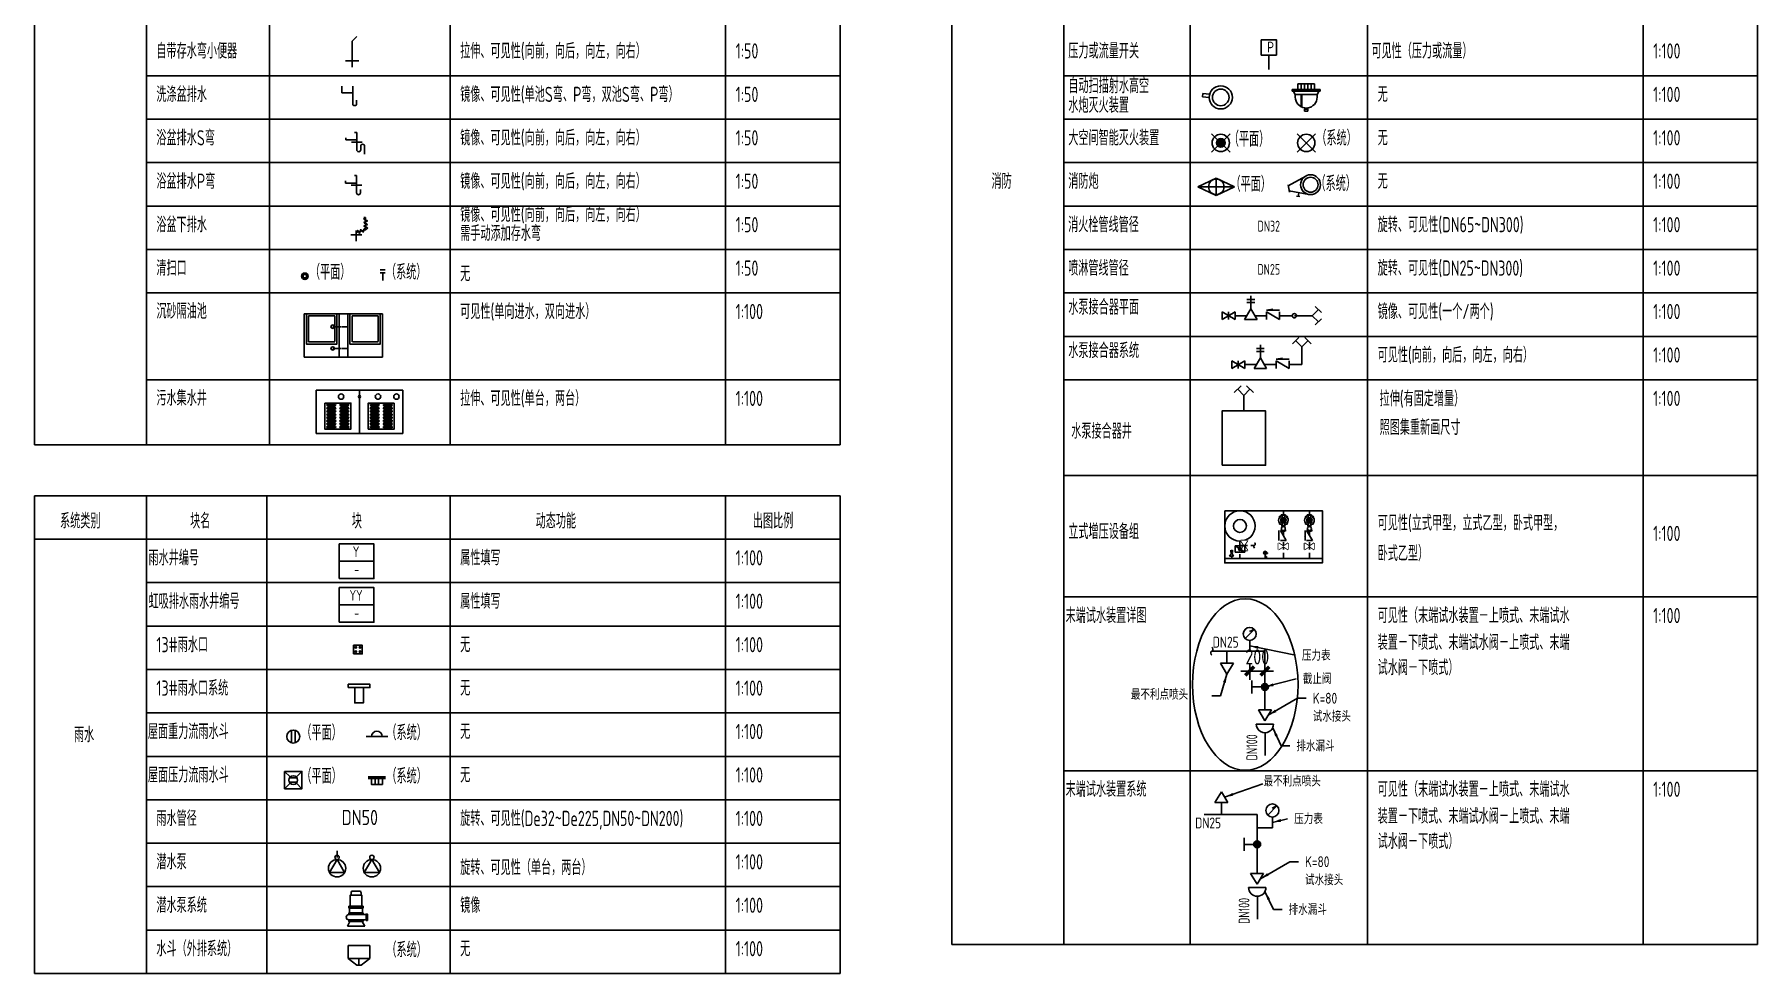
# Model space of a CAD drawing. Extents: x -973766 to 490869, y -74466 to 47007.
# Drawn here: x -473104 to -433414, y -41339 to -19717 of the extents above; entities that cross this region are included whole.
import ezdxf
from ezdxf.enums import TextEntityAlignment as Align

# ---------------------------------------------------------------- set-up
doc = ezdxf.new("R2010")
doc.units = 0
doc.header["$LTSCALE"] = 100
doc.header["$MEASUREMENT"] = 0
doc.linetypes.add('DASH', pattern=[0.35, 0.25, -0.1])
doc.linetypes.add('DASHED', pattern=[19.05, 12.7, -6.35])
doc.layers.get('Defpoints').update_dxf_attribs({"color": 2})
for name, color, linetype in [('W-DRAI-DIMS', 51, 'Continuous'), ('W-DRAI-EQPM', 2, 'Continuous'), ('W-EQPM', 8, 'Continuous'), ('W-FRPT-DRAI-PIPE', 4, 'DASHED'), ('W-FRPT-HYDT-DIMS', 61, 'Continuous'), ('W-FRPT-HYDT-EQPM', 60, 'Continuous'), ('W-FRPT-NOTE', 60, 'Continuous'), ('W-FRPT-SPRL-DIMS', 61, 'Continuous'), ('W-FRPT-SPRL-EQPM', 60, 'Continuous'), ('W-NOTE', 40, 'Continuous'), ('W-RAIN-DIMS', 61, 'Continuous'), ('W-RAIN-EQPM', 60, 'Continuous'), ('W-RAIN-NOTE', 60, 'Continuous')]:
    doc.layers.add(name, color=color, linetype=linetype)
for name, color, linetype, lineweight in [('W-DRAI-DOME-PIPE', 2, 'TH_PL13-100_F', 30), ('W-FRPT-HYDT-PIPE', 1, 'TH_PL09-100_XH', 30), ('W-FRPT-SPRL-PIPE', 4, 'TH_PL10-100_ZP', 30)]:
    doc.layers.add(name, color=color, linetype=linetype, lineweight=lineweight)
doc.styles.add('TH-STYLE3', font='tssdeng.shx', dxfattribs={"width": 0.8, "bigfont": 'tssdchn.shx'})
doc.linetypes.add('TH_PL09-100_XH', pattern='A,25,["XH",TH-STYLE3,S=3,R=0,X=1.15,Y=-1.1],-6', length=31)
doc.linetypes.add('TH_PL10-100_ZP', pattern='A,25,["ZP",TH-STYLE3,S=3,R=0,X=1.15,Y=-1.25],-6.5', length=31.5)
doc.linetypes.add('TH_PL13-100_F', pattern='A,25,["F",TH-STYLE3,S=3,R=0,X=1.4,Y=-1.25],-3.5', length=28.5)
doc.dimstyles.new('TH-DIM100-W', dxfattribs={"dimscale": 100, "dimtxt": 3.5, "dimasz": 2, "dimexe": 2, "dimexo": 3, "dimgap": 1.5, "dimtad": 1, "dimdec": 0, "dimdsep": 46, "dimtxsty": 'TH-STYLE3', "dimblk1": 'ARCHTICK', "dimblk2": 'ARCHTICK', "dimsah": 1, "dimcen": -1, "dimclrd": 256, "dimclre": 256, "dimclrt": 256, "dimazin": 0, "dimtfac": 1, "dimtdec": 0, "dimtix": 1, "dimtmove": 2, "dimatfit": 0, "dimfxl": 2, "dimtolj": 1, "dimtzin": 0, "dimlwd": -1, "dimlwe": -1, "dimarcsym": 0})

# ---------------------------------------------------------------- blocks, each defined once
blk = doc.blocks.new('清扫口系统')
at = {"layer": 'W-DRAI-DOME-PIPE'}
blk.add_line((0, 175), (0, 0), dxfattribs=at)
at = {"layer": 'W-DRAI-EQPM'}
for p, q in [((-60, 245), (60, 245)), ((-60, 175), (60, 175))]:
    blk.add_line(p, q, dxfattribs=at)
blk = doc.blocks.new('*U231')
at = {"layer": 'W-DRAI-DOME-PIPE'}
for p, q in [((-430, 370), (-430, 520)), ((-180, 120), (-180, 520)), ((-180, 370), (-430, 370)), ((-90, 120), (-90, 200))]:
    blk.add_line(p, q, dxfattribs=at)
blk.add_arc((-135, 120), 45, 180, 0, dxfattribs=at)
blk = doc.blocks.new('*U181')
at = {"layer": 'W-DRAI-DOME-PIPE'}
for p, q in [((-340, 95), (-340, 145)), ((-90, 95), (-340, 95)), ((-90, 270), (-140, 270)), ((-90, -130), (-90, 270)), ((-90, 270), (-90, 270)), ((0, -130), (0, -50)), ((90, -50), (90, -230))]:
    blk.add_line(p, q, dxfattribs=at)
for centre, start, end in [((-45, -130), 180, 0), ((45, -50), 0, 180)]:
    blk.add_arc(centre, 45, start, end, dxfattribs=at)
at = {"layer": 'W-DRAI-EQPM'}
blk.add_line((-215, 45), (35, 45), dxfattribs=at)
blk = doc.blocks.new('*U192')
at = {"layer": 'W-DRAI-DOME-PIPE'}
for p, q in [((106, 707), (0, 601)), ((0, 601), (0, 0))]:
    blk.add_line(p, q, dxfattribs=at)
at = {"layer": 'W-DRAI-EQPM'}
blk.add_line((-150, 150), (150, 150), dxfattribs=at)
blk = doc.blocks.new('*U193')
at = {"layer": 'W-DRAI-DOME-PIPE'}
for p, q in [((-340, 95), (-340, 145)), ((-90, 95), (-340, 95)), ((-90, 270), (-140, 270)), ((-90, -130), (-90, 270)), ((-90, 270), (-90, 270)), ((0, -130), (0, -50))]:
    blk.add_line(p, q, dxfattribs=at)
blk.add_arc((-45, -130), 45, 180, 0, dxfattribs=at)
at = {"layer": 'W-DRAI-EQPM'}
blk.add_line((-215, 45), (35, 45), dxfattribs=at)
blk = doc.blocks.new('*U178')
for p, q in [((438, 581), (279, 422)), ((500, 360), (359, 501)), ((500, 360), (641, 501)), ((562, 581), (721, 422))]:
    blk.add_line(p, q)
blk.add_lwpolyline([(0, -1250), (1000, -1250), (1000, 0), (0, 0)], close=True)
at = {"layer": 'W-FRPT-HYDT-PIPE'}
blk.add_line((500, 360), (500, 0), dxfattribs=at)
blk = doc.blocks.new('*U315')
for p, q in [((-752, 0), (-1020, 0)), ((-300, 0), (-568, 0)), ((0, 0), (294, 0)), ((754, 0), (344, 0))]:
    blk.add_line(p, q)
at = {"layer": 'W-FRPT-HYDT-EQPM'}
for p, q in [((-660, 159), (-660, 459)), ((-1320, 90), (-1320, -90)), ((-1020, 90), (-1320, -90)), ((-1020, -90), (-1320, 90)), ((-1170, 90), (-1170, -90)), ((-1020, 90), (-1020, -90)), ((-660, 159), (-804, -90)), ((-570, 375), (-750, 375)), ((-570, 303), (-750, 303)), ((-660, 159), (-516, -90)), ((-300, 126), (-150, 150)), ((0, 126), (-300, 126)), ((-300, 90), (-300, -90)), ((0, -90), (-300, 90)), ((0, 90), (0, -90)), ((754, 0), (896, 141)), ((966, 71), (825, 212)), ((-804, -90), (-516, -90)), ((754, 0), (896, -141)), ((966, -71), (825, -212))]:
    blk.add_line(p, q, dxfattribs=at)
blk.add_circle((344, 0), 50, dxfattribs=at)
blk = doc.blocks.new('*U194')
for p, q in [((1614, 410), (1614, 0)), ((568, 0), (300, 0)), ((1020, 0), (752, 0)), ((1320, 0), (1614, 0))]:
    blk.add_line(p, q)
at = {"layer": 'W-FRPT-HYDT-EQPM'}
for p, q in [((660, 159), (660, 459)), ((1544, 622), (1402, 481)), ((1614, 410), (1473, 551)), ((1614, 410), (1756, 551)), ((1685, 622), (1826, 481)), ((0, 90), (0, -90)), ((300, 90), (0, -90)), ((300, -90), (0, 90)), ((150, 90), (150, -90)), ((300, 90), (300, -90)), ((660, 159), (516, -90)), ((750, 375), (570, 375)), ((750, 303), (570, 303)), ((660, 159), (804, -90)), ((1020, 126), (1170, 150)), ((1320, 126), (1020, 126)), ((1020, 90), (1020, -90)), ((1320, -90), (1020, 90)), ((1320, 90), (1320, -90)), ((516, -90), (804, -90))]:
    blk.add_line(p, q, dxfattribs=at)
blk = doc.blocks.new('*U288')
at = {"layer": 'W-FRPT-HYDT-DIMS', "style": 'TH-STYLE3', "width": 0.7}
blk.add_text('DN32', height=250, dxfattribs=at).set_placement((8, 12))
blk = doc.blocks.new('*U262')
at = {"layer": 'W-FRPT-SPRL-DIMS', "style": 'TH-STYLE3', "width": 0.7}
blk.add_text('DN25', height=250, dxfattribs=at).set_placement((12, 22))
blk = doc.blocks.new('13#雨水口')
blk.add_lwpolyline([(-100, -200), (100, -200), (100, 0), (-100, 0)], close=True)
for centre in [(-50, -50), (-50, -150), (50, -50), (50, -150)]:
    blk.add_circle(centre, 20)
blk = doc.blocks.new('*U308')
for p, q in [((-173, -350), (0, -50)), ((173, -350), (-173, -350)), ((0, -50), (173, -350)), ((627, -350), (800, -50)), ((973, -350), (627, -350)), ((800, -50), (973, -350))]:
    blk.add_line(p, q)
for centre, radius in [((0, 0), 50), ((800, 0), 50), ((0, -250), 200), ((800, -250), 200)]:
    blk.add_circle(centre, radius)
at = {"layer": 'Defpoints'}
blk.add_line((0, 0), (0, 150), dxfattribs=at)
blk = doc.blocks.new('13#雨水口系统')
for points in [[(-250, 350), (250, 350), (250, 430), (-250, 430)], [(-100, 350), (100, 350), (100, 0), (-100, 0)]]:
    blk.add_lwpolyline(points, close=True)
blk = doc.blocks.new('*U316')
at = {"linetype": 'Continuous'}
for p, q in [((-91, 801), (91, 801)), ((-150, 415), (-150, 305)), ((150, 415), (-150, 415)), ((-115, 713), (-115, 777)), ((115, 713), (-115, 713)), ((115, 777), (115, 713)), ((150, 305), (150, 415)), ((-143, 102), (-200, 0)), ((200, 0), (-200, 0)), ((233, 264), (-167, 264)), ((-167, 144), (233, 144)), ((-150, 305), (150, 305)), ((143, 102), (200, 0)), ((233, 264), (233, 144))]:
    blk.add_line(p, q, dxfattribs=at)
for points in [[(162, 436), (-162, 436), (-162, 457), (162, 457)], [(162, 415), (-162, 415), (-162, 436), (162, 436)], [(132, 457), (-132, 457), (-132, 713), (132, 713)], [(162, 285), (-162, 285), (-162, 305), (162, 305)], [(162, 264), (-162, 264), (-162, 285), (162, 285)], [(162, 123), (-162, 123), (-162, 144), (162, 144)], [(162, 102), (-162, 102), (-162, 123), (162, 123)], [(233, 132), (248, 132), (248, 276), (233, 276)], [(248, 132), (264, 132), (264, 276), (248, 276)]]:
    blk.add_lwpolyline(points, close=True, dxfattribs=at)
for centre, radius, start, end in [((-91, 777), 23.7, 90, 180), ((91, 777), 23.7, 0, 90), ((-167, 204), 60, 90, 270)]:
    blk.add_arc(centre, radius, start, end, dxfattribs=at)
blk = doc.blocks.new('屋面雨水斗')
at = {"layer": 'W-RAIN-EQPM'}
blk.add_line((-250, 0), (250, 0), dxfattribs=at)
blk.add_arc((0, 0), 125, 0, 180, dxfattribs=at)
blk = doc.blocks.new('*U329')
at = {"layer": 'W-RAIN-DIMS', "style": 'TH-STYLE3', "width": 0.8}
blk.add_text('DN50', height=350, dxfattribs=at).set_placement((36, 63))
blk = doc.blocks.new('_ArchTick')
at = {"color": 0, "linetype": 'ByBlock', "const_width": 0.4}
blk.add_lwpolyline([(-0.5, -0.5), (0.5, 0.5)], dxfattribs=at)
blk = doc.blocks.new('压力流雨水井编号')
at = {"layer": 'W-RAIN-EQPM'}
blk.add_lwpolyline([(-400, 0), (400, 0), (400, 800), (-400, 800)], close=True, dxfattribs=at)
at = {"layer": 'W-RAIN-NOTE'}
blk.add_line((-400, 400), (400, 400), dxfattribs=at)
at = {"layer": 'W-RAIN-NOTE', "style": 'TH-STYLE3', "width": 0.7}
blk.add_text('YY', height=250, rotation=0, dxfattribs=at).set_placement((-12, 620, 3564), align=Align.MIDDLE)
at = {"layer": 'W-RAIN-NOTE', "style": 'TH-STYLE3', "width": 0.7, "flags": 8}
blk.add_attdef('-', text='', height=250, rotation=0, dxfattribs=at).set_placement((0, 90), align=Align.CENTER)
blk = doc.blocks.new('闸阀')
for p, q in [((150, -225), (-150, 225)), ((-150, 225), (150, 225)), ((150, 225), (-150, -225)), ((-150, 0), (150, 0)), ((-150, -225), (150, -225))]:
    blk.add_line(p, q)
blk.add_wipeout([(150, 225), (-150, 225), (0, 0), (150, -225), (-150, -225), (0, 0)])
blk = doc.blocks.new('蝶阀')
h = blk.add_hatch(color=256)
edge = h.paths.add_edge_path()
edge.add_ellipse((0, 0), major_axis=(-50.6, 50.6), ratio=1, start_angle=135, end_angle=315)
edge.add_ellipse((0, 0), major_axis=(50.6, 50.6), ratio=1, start_angle=45, end_angle=225)
for p, q in [((-140, -225), (140, 225)), ((-140, 225), (-140, -225)), ((140, 225), (-140, 225)), ((140, -225), (140, 225)), ((-140, -225), (140, -225))]:
    blk.add_line(p, q)
blk.add_ellipse((0, 0), major_axis=(50.6, 50.6), ratio=1, start_param=5.497787, end_param=11.780972)
blk = doc.blocks.new('立式泵')
at = {"linetype": 'Continuous'}
h = blk.add_hatch(dxfattribs=at)
h.set_pattern_fill('NET', color=256, scale=270, angle=-270, style=0)
h.set_pattern_definition([(90, (-658012.705, -679308.226), (-33.75, -4e-11), []), (180, (-658012.705, -679308.226), (4e-11, -33.75), [])])
edge = h.paths.add_edge_path()
edge.add_arc((255, 0), 122, 0, 360)
for p, q in [((0, 98), (16, 98)), ((0, -98), (0, 98)), ((0, -98), (0, 98)), ((16, -98), (16, 98)), ((16, -98), (16, 98)), ((142, 45), (16, 67)), ((84, 185), (70, 171)), ((84, 185), (70, 171)), ((75, 135), (70, 171)), ((75, 135), (70, 171)), ((83, 176), (79, 172)), ((83, 176), (79, 172)), ((79, 172), (80, 166)), ((79, 172), (80, 166)), ((80, 166), (86, 165)), ((80, 166), (86, 165)), ((88, 174), (83, 176)), ((88, 174), (83, 176)), ((120, 180), (84, 185)), ((120, 180), (84, 185)), ((86, 165), (90, 169)), ((86, 165), (90, 169)), ((90, 169), (88, 174)), ((90, 169), (88, 174)), ((158, 112), (143, 97)), ((158, 112), (143, 97)), ((143, 97), (156, 71)), ((143, 97), (156, 71)), ((156, 102), (152, 98)), ((156, 102), (152, 98)), ((152, 98), (154, 93)), ((152, 98), (154, 93)), ((154, 93), (159, 91)), ((154, 93), (159, 91)), ((162, 101), (156, 102)), ((162, 101), (156, 102)), ((184, 99), (158, 112)), ((184, 99), (158, 112)), ((159, 91), (163, 95)), ((159, 91), (163, 95)), ((163, 95), (162, 101)), ((163, 95), (162, 101)), ((352, 112), (325, 99)), ((352, 112), (325, 99)), ((348, 101), (346, 96)), ((348, 101), (346, 96)), ((346, 96), (350, 91)), ((346, 96), (350, 91)), ((353, 103), (348, 101)), ((353, 103), (348, 101)), ((350, 91), (356, 93)), ((350, 91), (356, 93)), ((366, 97), (352, 112)), ((366, 97), (352, 112)), ((357, 98), (353, 103)), ((357, 98), (353, 103)), ((354, 71), (366, 97)), ((354, 71), (366, 97)), ((356, 93), (357, 98)), ((356, 93), (357, 98)), ((368, 45), (499, 67)), ((390, 180), (425, 185)), ((390, 180), (425, 185)), ((421, 175), (420, 169)), ((421, 175), (420, 169)), ((420, 169), (424, 165)), ((420, 169), (424, 165)), ((427, 176), (421, 175)), ((427, 176), (421, 175)), ((424, 165), (429, 167)), ((424, 165), (429, 167)), ((440, 171), (425, 185)), ((440, 171), (425, 185)), ((431, 172), (427, 176)), ((431, 172), (427, 176)), ((429, 167), (431, 172)), ((429, 167), (431, 172)), ((435, 135), (440, 171)), ((435, 135), (440, 171)), ((491, 83), (491, 67)), ((491, 83), (499, 83)), ((491, 83), (499, 83)), ((491, 83), (491, 67)), ((491, 78), (499, 78)), ((491, 78), (499, 78)), ((491, 72), (499, 72)), ((491, 72), (499, 72)), ((491, 67), (499, 67)), ((491, 67), (499, 67)), ((491, 55), (499, 55)), ((491, 55), (491, 40)), ((491, 55), (491, 40)), ((491, 55), (499, 55)), ((491, 51), (499, 51)), ((491, 51), (499, 51)), ((491, 44), (499, 44)), ((491, 44), (499, 44)), ((491, 40), (499, 40)), ((491, 40), (499, 40)), ((491, 8), (499, 8)), ((491, -8), (491, 8)), ((491, -8), (491, 8)), ((491, 8), (499, 8)), ((491, 3), (499, 3)), ((491, 3), (499, 3)), ((499, -98), (499, 98)), ((499, -98), (499, 98)), ((515, -98), (515, 98)), ((515, -98), (515, 98)), ((0, -98), (16, -98)), ((142, -45), (16, -67)), ((75, -135), (70, -171)), ((75, -135), (70, -171)), ((70, -171), (84, -185)), ((70, -171), (84, -185)), ((80, -167), (79, -172)), ((80, -167), (79, -172)), ((79, -172), (83, -176)), ((79, -172), (83, -176)), ((86, -165), (80, -167)), ((86, -165), (80, -167)), ((83, -176), (88, -175)), ((83, -176), (88, -175)), ((120, -180), (84, -185)), ((120, -180), (84, -185)), ((90, -169), (86, -165)), ((90, -169), (86, -165)), ((88, -175), (90, -169)), ((88, -175), (90, -169)), ((156, -71), (143, -97)), ((156, -71), (143, -97)), ((143, -97), (158, -112)), ((143, -97), (158, -112)), ((154, -93), (152, -98)), ((154, -93), (152, -98)), ((152, -98), (156, -103)), ((152, -98), (156, -103)), ((159, -91), (154, -93)), ((159, -91), (154, -93)), ((156, -103), (162, -101)), ((156, -103), (162, -101)), ((158, -112), (184, -99)), ((158, -112), (184, -99)), ((163, -96), (159, -91)), ((163, -96), (159, -91)), ((162, -101), (163, -96)), ((162, -101), (163, -96)), ((325, -99), (352, -112)), ((325, -99), (352, -112)), ((350, -91), (346, -95)), ((350, -91), (346, -95)), ((346, -95), (348, -101)), ((346, -95), (348, -101)), ((348, -101), (353, -102)), ((348, -101), (353, -102)), ((356, -93), (350, -91)), ((356, -93), (350, -91)), ((352, -112), (366, -97)), ((352, -112), (366, -97)), ((353, -102), (357, -98)), ((353, -102), (357, -98)), ((366, -97), (354, -71)), ((366, -97), (354, -71)), ((357, -98), (356, -93)), ((357, -98), (356, -93)), ((368, -45), (499, -67)), ((390, -180), (425, -185)), ((390, -180), (425, -185)), ((424, -165), (420, -169)), ((424, -165), (420, -169)), ((420, -169), (421, -174)), ((420, -169), (421, -174)), ((421, -174), (427, -176)), ((421, -174), (427, -176)), ((429, -166), (424, -165)), ((429, -166), (424, -165)), ((425, -185), (440, -171)), ((425, -185), (440, -171)), ((427, -176), (431, -172)), ((427, -176), (431, -172)), ((431, -172), (429, -166)), ((431, -172), (429, -166)), ((435, -135), (440, -171)), ((435, -135), (440, -171)), ((491, -3), (499, -3)), ((491, -3), (499, -3)), ((491, -8), (499, -8)), ((491, -8), (499, -8)), ((491, -55), (491, -40)), ((491, -40), (499, -40)), ((491, -40), (499, -40)), ((491, -55), (491, -40)), ((491, -44), (499, -44)), ((491, -44), (499, -44)), ((491, -51), (499, -51)), ((491, -51), (499, -51)), ((491, -55), (499, -55)), ((491, -55), (499, -55)), ((491, -67), (499, -67)), ((491, -83), (491, -67)), ((491, -83), (491, -67)), ((491, -67), (499, -67)), ((491, -72), (499, -72)), ((491, -72), (499, -72)), ((491, -78), (499, -78)), ((491, -78), (499, -78)), ((491, -83), (499, -83)), ((491, -83), (499, -83))]:
    blk.add_line(p, q, dxfattribs=at)
for centre, radius in [((84, 170), 4.96), ((84, 170), 4.96), ((84, 170), 3.24), ((84, 170), 3.24), ((255, 0), 122), ((255, 0), 122), ((158, 97), 4.96), ((158, 97), 4.96), ((158, 97), 3.24), ((158, 97), 3.24), ((352, 97), 4.96), ((352, 97), 4.96), ((352, 97), 3.24), ((352, 97), 3.24), ((425, 171), 4.96), ((425, 171), 4.96), ((425, 171), 3.24), ((425, 171), 3.24), ((84, -171), 4.96), ((84, -171), 4.96), ((84, -171), 3.24), ((84, -171), 3.24), ((158, -97), 4.96), ((158, -97), 4.96), ((158, -97), 3.24), ((158, -97), 3.24), ((352, -97), 4.96), ((352, -97), 4.96), ((352, -97), 3.24), ((352, -97), 3.24), ((425, -170), 4.96), ((425, -170), 4.96), ((425, -170), 3.24), ((425, -170), 3.24)]:
    blk.add_circle(centre, radius, dxfattribs=at)
for start, end in [(16.05611, 163.75715), (16.05611, 163.75715), (196.24659, 343.94389), (196.24659, 343.94389)]:
    blk.add_arc((255, 0), 225, start, end, dxfattribs=at)
blk = doc.blocks.new('可曲绕橡胶接头')
for p, q in [((0, 90), (0, -90)), ((240, 90), (240, -90))]:
    blk.add_line(p, q)
blk.add_circle((120, 0), 90)
blk = doc.blocks.new('止回阀')
for p, q in [((-225, 202), (225, 202)), ((-225, 135), (-225, -135)), ((-225, 135), (225, -135)), ((225, 135), (225, -135))]:
    blk.add_line(p, q)
blk.add_solid([(45, 248), (45, 202), (225, 202)])
blk = doc.blocks.new('断线')
for centre, start, end in [((-31, -21), 34.253, 147.6552), ((31, 21), 214.253, 327.6552)]:
    blk.add_arc(centre, 38.1, start, end)
blk = doc.blocks.new('电接点压力表')
for p, q in [((53, 328), (-53, 222)), ((53, 328), (-2, 295)), ((0, 200), (0, 0)), ((0, 100), (60, 100)), ((60, 100), (60, 30)), ((111, 245), (69, 245)), ((75, 275), (111, 275)), ((111, 275), (111, 245))]:
    blk.add_line(p, q)
blk.add_circle((0, 275), 75)
blk = doc.blocks.new('立式增压设备组')
at = {"layer": 'W-EQPM'}
blk.add_lwpolyline([(3425733, -1112319), (3427983, -1112319), (3427983, -1113519), (3425733, -1113519)], close=True, dxfattribs=at)
blk.add_circle((3426083, -1112669), 350, dxfattribs=at)
at = {"layer": 'W-FRPT-HYDT-EQPM'}
for p, q in [((3425892, -1113288), (3425845, -1113368)), ((3425892, -1113288), (3425892, -1113220)), ((3425892, -1113368), (3425892, -1113419))]:
    blk.add_line(p, q, dxfattribs=at)
at = {"layer": 'W-FRPT-HYDT-PIPE'}
for p, q in [((3427083, -1112411), (3427083, -1112319)), ((3427683, -1112411), (3427683, -1112319)), ((3427083, -1112789), (3427083, -1112889)), ((3426083, -1113019), (3426083, -1113199)), ((3427083, -1113039), (3427083, -1113139)), ((3427083, -1113289), (3427083, -1113419)), ((3427983, -1113419), (3425733, -1113419)), ((3426083, -1113319), (3426083, -1113419))]:
    blk.add_line(p, q, dxfattribs=at)
at = {"layer": 'W-EQPM', "xscale": 0.5, "yscale": 0.5, "zscale": 0.5, "rotation": 270}
for p in [(3427083, -1112411), (3427683, -1112411)]:
    blk.add_blockref('立式泵', p, dxfattribs=at)
at = {"layer": 'W-FRPT-HYDT-EQPM', "yscale": 0.5, "zscale": 0.5}
for name, p, xscale, rotation in [('止回阀', (3427083, -1112889), -0.5, 90), ('可曲绕橡胶接头', (3427083, -1112669), 0.5, 270), ('止回阀', (3427683, -1112889), -0.5, 90), ('可曲绕橡胶接头', (3427683, -1112669), 0.5, 270)]:
    blk.add_blockref(name, p, dxfattribs=dict(at, xscale=xscale, rotation=rotation))
at = {"layer": 'W-FRPT-HYDT-EQPM', "xscale": 0.4800000000977889, "yscale": 0.4800000000977889, "zscale": 0.4800000000977889}
blk.add_blockref('电接点压力表', (3426664, -1113419), dxfattribs=at)
at = {"layer": 'W-FRPT-HYDT-EQPM', "xscale": 0.5, "yscale": 0.5, "zscale": 0.5}
blk.add_blockref('闸阀', (3426180, -1113118), dxfattribs=at)
at = {"layer": 'W-FRPT-HYDT-EQPM', "xscale": 0.5, "yscale": 0.5, "zscale": 0.5, "rotation": 270}
for p in [(3427083, -1113139), (3427683, -1113139)]:
    blk.add_blockref('闸阀', p, dxfattribs=at)
at = {"layer": 'W-EQPM'}
blk.add_circle((3426083, -1112669), 150, dxfattribs=at)
at = {"layer": 'W-FRPT-HYDT-EQPM'}
for p, q in [((3425928, -1113240), (3425856, -1113240)), ((3425928, -1113268), (3425856, -1113268)), ((3425892, -1113288), (3425938, -1113368)), ((3425845, -1113368), (3425938, -1113368))]:
    blk.add_line(p, q, dxfattribs=at)
at = {"layer": 'W-FRPT-HYDT-PIPE'}
for p, q in [((3427683, -1112889), (3427683, -1112789)), ((3426180, -1113118), (3426083, -1113118)), ((3426330, -1113118), (3426419, -1113118)), ((3427683, -1113139), (3427683, -1113039)), ((3427683, -1113289), (3427683, -1113419))]:
    blk.add_line(p, q, dxfattribs=at)
at = {"layer": 'W-FRPT-HYDT-EQPM', "xscale": 0.5, "yscale": 0.5, "zscale": 0.5, "rotation": 270}
blk.add_blockref('蝶阀', (3426083, -1113199), dxfattribs=at)
at = {"layer": 'W-FRPT-NOTE', "rotation": 270}
blk.add_blockref('断线', (3426419, -1113118), dxfattribs=at)
blk = doc.blocks.new('*U311')
at = {"layer": 'W-EQPM'}
blk.add_blockref('立式增压设备组', (-3425598, 1113513), dxfattribs=at)
blk = doc.blocks.new('重力流雨水井编号')
at = {"layer": 'W-RAIN-EQPM'}
blk.add_lwpolyline([(-400, 0), (400, 0), (400, 800), (-400, 800)], close=True, dxfattribs=at)
at = {"layer": 'W-RAIN-NOTE'}
blk.add_line((-400, 400), (400, 400), dxfattribs=at)
at = {"layer": 'W-RAIN-NOTE', "style": 'TH-STYLE3', "width": 0.7}
blk.add_text('Y', height=250, rotation=0, dxfattribs=at).set_placement((-12, 620, 3564), align=Align.MIDDLE)
at = {"layer": 'W-RAIN-NOTE', "style": 'TH-STYLE3', "width": 0.7, "flags": 8}
blk.add_attdef('-', text='', height=250, rotation=0, dxfattribs=at).set_placement((0, 90), align=Align.CENTER)
blk = doc.blocks.new('重力流雨水斗')
at = {"layer": 'W-RAIN-EQPM'}
for p, q in [((-45, 143), (-45, -143)), ((45, 143), (45, -143))]:
    blk.add_line(p, q, dxfattribs=at)
blk.add_circle((0, 0), 150, dxfattribs=at)
blk = doc.blocks.new('压力流雨水斗')
at = {"layer": 'W-RAIN-EQPM'}
for p, q in [((3432631, -1171906), (3432761, -1172035)), ((3432902, -1172035), (3433031, -1171906)), ((3432631, -1172306), (3432761, -1172177)), ((3432745, -1172056), (3432918, -1172056)), ((3432745, -1172156), (3432918, -1172156)), ((3432902, -1172177), (3433031, -1172306))]:
    blk.add_line(p, q, dxfattribs=at)
blk.add_lwpolyline([(3432631, -1171906), (3433031, -1171906), (3433031, -1172306), (3432631, -1172306)], close=True, dxfattribs=at)
blk.add_circle((3432831, -1172106), 100, dxfattribs=at)
blk = doc.blocks.new('压力流雨水斗系统')
at = {"layer": 'W-RAIN-EQPM'}
for p, q in [((3435077, -1172861), (3435477, -1172861)), ((3435077, -1172861), (3435477, -1172861)), ((3435077, -1172901), (3435477, -1172901)), ((3435238, -1172901), (3435238, -1173038)), ((3435317, -1172901), (3435317, -1173038))]:
    blk.add_line(p, q, dxfattribs=at)
at = {"layer": 'W-RAIN-EQPM', "elevation": 0}
blk.add_lwpolyline([(3435404, -1172901), (3435404, -1173038), (3435150, -1173038), (3435150, -1172901)], close=True, dxfattribs=at)
blk = doc.blocks.new('大空间智能灭火装置')
at = {"layer": 'W-FRPT-SPRL-EQPM'}
h = blk.add_hatch(color=8, dxfattribs=at)
edge = h.paths.add_edge_path()
edge.add_arc((3454195, -1151857), 100, 0, 360)
at = {"layer": 'W-RAIN-EQPM'}
h = blk.add_hatch(color=8, dxfattribs=at)
edge = h.paths.add_edge_path()
edge.add_arc((3454195, -1151857), 100, 0, 360)
at = {"layer": 'W-FRPT-SPRL-EQPM'}
for p, q in [((3454407, -1151645), (3453982, -1152069)), ((3454407, -1152069), (3453982, -1151645))]:
    blk.add_line(p, q, dxfattribs=at)
for radius in [200, 100]:
    blk.add_circle((3454195, -1151857), radius, dxfattribs=at)
blk = doc.blocks.new('大空间智能灭火装置系统')
at = {"layer": 'W-FRPT-SPRL-EQPM'}
for p, q in [((3456377, -1151645), (3455952, -1152069)), ((3456377, -1152069), (3455952, -1151645))]:
    blk.add_line(p, q, dxfattribs=at)
blk.add_circle((3456164, -1151857), 200, dxfattribs=at)
blk = doc.blocks.new('消防炮')
at = {"layer": 'W-FRPT-SPRL-EQPM'}
for p, q in [((3453703, -1152887), (3454231, -1152641)), ((3453703, -1152887), (3454231, -1153134)), ((3454760, -1152887), (3453703, -1152887)), ((3454760, -1152887), (3454231, -1152641)), ((3454231, -1152641), (3454231, -1153134)), ((3454760, -1152887), (3454231, -1153134))]:
    blk.add_line(p, q, dxfattribs=at)
blk.add_circle((3454231, -1152887), 223, dxfattribs=at)
blk = doc.blocks.new('消防炮系统')
at = {"layer": 'W-FRPT-SPRL-EQPM'}
for p, q in [((3456236, -1152787), (3456266, -1152956)), ((3456241, -1152815), (3456642, -1152587)), ((3456261, -1152928), (3456713, -1153012)), ((3456487, -1152970), (3456471, -1153055)), ((3456432, -1153047), (3456510, -1153062))]:
    blk.add_line(p, q, dxfattribs=at)
for radius in [229, 172]:
    blk.add_circle((3456755, -1152787), radius, dxfattribs=at)
blk = doc.blocks.new('自动扫描射水高空水炮灭火装置')
at = {"layer": 'W-FRPT-SPRL-EQPM'}
for p, q in [((3455983, -1150733), (3455973, -1150809)), ((3456128, -1150829), (3455973, -1150809)), ((3456137, -1150753), (3455983, -1150733))]:
    blk.add_line(p, q, dxfattribs=at)
for radius in [266, 191]:
    blk.add_circle((3456394, -1150824), radius, dxfattribs=at)
blk = doc.blocks.new('自动扫描射水高空水炮灭火装置系统')
at = {"layer": 'W-FRPT-NOTE'}
for p, q in [((3468021, -1151830), (3468021, -1151972)), ((3468106, -1151830), (3468106, -1151972)), ((3468191, -1151830), (3468191, -1151972)), ((3468275, -1151830), (3468275, -1151972))]:
    blk.add_line(p, q, dxfattribs=at)
at = {"layer": 'W-FRPT-SPRL-EQPM'}
for p, q in [((3467937, -1151830), (3468114, -1151830)), ((3467937, -1151830), (3467937, -1151972)), ((3468190, -1151830), (3468108, -1151830)), ((3468361, -1151830), (3468184, -1151830)), ((3468361, -1151830), (3468361, -1151972)), ((3467788, -1152017), (3467788, -1151972)), ((3467937, -1151972), (3467788, -1151972)), ((3467788, -1152017), (3467826, -1152017)), ((3467826, -1152026), (3467826, -1152017)), ((3467826, -1152017), (3468510, -1152017)), ((3467826, -1152026), (3467869, -1152102)), ((3467869, -1152102), (3468428, -1152102)), ((3467869, -1152172), (3467869, -1152102)), ((3468361, -1151972), (3467937, -1151972)), ((3468018, -1152416), (3468018, -1152121)), ((3468018, -1152121), (3468037, -1152121)), ((3468037, -1152425), (3468037, -1152121)), ((3468361, -1151972), (3468510, -1151972)), ((3468471, -1152026), (3468428, -1152102)), ((3468428, -1152172), (3468428, -1152102)), ((3468471, -1152026), (3468471, -1152017)), ((3468510, -1152017), (3468510, -1151972)), ((3468107, -1152480), (3468108, -1152479)), ((3468107, -1152527), (3468107, -1152480)), ((3468107, -1152527), (3468191, -1152527)), ((3468112, -1152479), (3468108, -1152479)), ((3468112, -1152445), (3468112, -1152479)), ((3468190, -1152479), (3468112, -1152479)), ((3468186, -1152445), (3468186, -1152479)), ((3468190, -1152479), (3468191, -1152480)), ((3468191, -1152527), (3468191, -1152480))]:
    blk.add_line(p, q, dxfattribs=at)
for centre, start, end in [((3468150, -1152168), 180.8459, 262.1917), ((3468148, -1152168), 277.8057, 359.1541), ((3468148, -1152168), 262.504, 277.8286)]:
    blk.add_arc(centre, 280, start, end, dxfattribs=at)
blk = doc.blocks.new('清扫口平面')
blk.add_lwpolyline([(-37.5, -37.5), (37.5, -37.5), (37.5, 37.5), (-37.5, 37.5)], close=True)
blk.add_circle((0, 0), 75)
blk = doc.blocks.new('*U236')
at = {"layer": 'W-DRAI-DOME-PIPE', "linetype": 'DASH'}
for p, q in [((1000, -300), (654, -300)), ((1000, -800), (654, -800))]:
    blk.add_line(p, q, dxfattribs=at)
at = {"layer": 'W-DRAI-EQPM'}
for p, q in [((0, -1000), (0, 0)), ((0, 0), (1800, 0)), ((800, -1000), (800, 0)), ((1000, -1000), (1000, 0)), ((1800, 0), (1800, -1000)), ((1800, 0), (1800, -1000)), ((1800, -1000), (0, -1000))]:
    blk.add_line(p, q, dxfattribs=at)
for points in [[(50, 0), (750, 0), (750, -700), (50, -700)], [(1050, 0), (1750, 0), (1750, -700), (1050, -700)]]:
    blk.add_lwpolyline(points, close=True, dxfattribs=at)
at = {"layer": 'W-DRAI-EQPM', "linetype": 'DASH', "ltscale": 0.5}
for points in [[(100, -50), (700, -50), (700, -650), (100, -650)], [(1100, -50), (1700, -50), (1700, -650), (1100, -650)]]:
    blk.add_lwpolyline(points, close=True, dxfattribs=at)
at = {"layer": 'W-DRAI-EQPM'}
for centre in [(654, -300), (654, -800)]:
    blk.add_circle(centre, 40, dxfattribs=at)
blk = doc.blocks.new('*U257')
at = {"layer": 'W-DRAI-DIMS'}
blk.add_open_spline([(125, 445), (106, 445), (43, 382), (242, 370), (6, 323), (244, 285), (9, 243), (204, 215), (149, 181), (125, 159)], degree=3, knots=[0, 0, 0, 0, 56.556266, 146.014528, 235.441722, 324.899984, 414.327177, 503.78544, 560.082241, 560.082241, 560.082241, 560.082241], dxfattribs=at)
at = {"layer": 'W-DRAI-DIMS', "start_tangent": (-0.591556, 0.806264), "end_tangent": (-0.237381, -0.971417)}
blk.add_spline([(125, 159), (96, 188), (70, 107), (14, 163), (-13, 76), (-61, 147), (-90, 95)], degree=3, dxfattribs=at)
at = {"layer": 'W-DRAI-DOME-PIPE', "color": 10}
for p, q in [((80, 445), (125, 445)), ((125, 445), (125, 159)), ((125, 159), (-90, 95))]:
    blk.add_line(p, q, dxfattribs=at)
at = {"layer": 'W-DRAI-DOME-PIPE'}
blk.add_line((-90, -105), (-90, 145), dxfattribs=at)
at = {"layer": 'W-DRAI-EQPM'}
blk.add_line((-215, 45), (35, 45), dxfattribs=at)
blk = doc.blocks.new('*D319')
for p, q in [((334, 503), (134, 503)), ((334, 661), (334, 303)), ((334, 503), (684, 503)), ((684, 661), (684, 303)), ((684, 503), (884, 503))]:
    blk.add_line(p, q)
at = {"layer": 'Defpoints', "color": 0}
for p in [(334, 961), (684, 961), (684, 503)]:
    blk.add_point(p, dxfattribs=at)
at = {"xscale": 200, "yscale": 200, "zscale": 200}
blk.add_blockref('_ArchTick', (334, 503), dxfattribs=at)
at = {"xscale": 200, "yscale": 200, "zscale": 200, "rotation": 180}
blk.add_blockref('_ArchTick', (684, 503), dxfattribs=at)
at = {"insert": (509, 828), "char_height": 350, "attachment_point": 5, "style": 'TH-STYLE3'}
blk.add_mtext('\\A1;200', dxfattribs=at)
blk = doc.blocks.new('*U404')
for p, q in [((0, 1000), (2000, 1000)), ((0, 0), (0, 1000)), ((1000, 1000), (1000, 0)), ((2000, 1000), (2000, 0)), ((2000, 0), (0, 0))]:
    blk.add_line(p, q)
for points in [[(200, 700), (800, 700), (800, 100), (200, 100)], [(1800, 700), (1200, 700), (1200, 100), (1800, 100)]]:
    blk.add_lwpolyline(points, close=True)
for points in [[(433, 636), (265, 636, -1), (265, 672), (433, 672, -1)], [(433, 563), (265, 563, -1), (265, 600), (433, 600, -1)], [(433, 491), (265, 491, -1), (265, 527), (433, 527, -1)], [(433, 418), (265, 418, -1), (265, 454), (433, 454, -1)], [(567, 636), (735, 636, 1), (735, 672), (567, 672, 1)], [(567, 563), (735, 563, 1), (735, 600), (567, 600, 1)], [(567, 491), (735, 491, 1), (735, 527), (567, 527, 1)], [(567, 418), (735, 418, 1), (735, 454), (567, 454, 1)], [(1433, 636), (1265, 636, -1), (1265, 672), (1433, 672, -1)], [(1433, 563), (1265, 563, -1), (1265, 600), (1433, 600, -1)], [(1433, 491), (1265, 491, -1), (1265, 527), (1433, 527, -1)], [(1433, 418), (1265, 418, -1), (1265, 454), (1433, 454, -1)], [(1567, 636), (1735, 636, 1), (1735, 672), (1567, 672, 1)], [(1567, 563), (1735, 563, 1), (1735, 600), (1567, 600, 1)], [(1567, 491), (1735, 491, 1), (1735, 527), (1567, 527, 1)], [(1567, 418), (1735, 418, 1), (1735, 454), (1567, 454, 1)], [(433, 345), (265, 345, -1), (265, 382), (433, 382, -1)], [(433, 272), (265, 272, -1), (265, 309), (433, 309, -1)], [(433, 200), (265, 200, -1), (265, 236), (433, 236, -1)], [(433, 127), (265, 127, -1), (265, 163), (433, 163, -1)], [(567, 345), (735, 345, 1), (735, 382), (567, 382, 1)], [(567, 272), (735, 272, 1), (735, 309), (567, 309, 1)], [(567, 200), (735, 200, 1), (735, 236), (567, 236, 1)], [(567, 127), (735, 127, 1), (735, 163), (567, 163, 1)], [(1433, 345), (1265, 345, -1), (1265, 382), (1433, 382, -1)], [(1433, 272), (1265, 272, -1), (1265, 309), (1433, 309, -1)], [(1433, 200), (1265, 200, -1), (1265, 236), (1433, 236, -1)], [(1433, 127), (1265, 127, -1), (1265, 163), (1433, 163, -1)], [(1567, 345), (1735, 345, 1), (1735, 382), (1567, 382, 1)], [(1567, 272), (1735, 272, 1), (1735, 309), (1567, 309, 1)], [(1567, 200), (1735, 200, 1), (1735, 236), (1567, 236, 1)], [(1567, 127), (1735, 127, 1), (1735, 163), (1567, 163, 1)]]:
    blk.add_lwpolyline(points, format="xyb", close=True)
for centre, radius in [((575, 850), 62.5), ((1000, 850), 25), ((1425, 850), 62.5), ((1850, 850), 62.5)]:
    blk.add_circle(centre, radius)
blk = doc.blocks.new('水斗（外排系统）')
for p, q in [((250, 450), (-250, 450)), ((-250, 450), (-250, 150)), ((250, 150), (250, 450)), ((-250, 150), (250, 150)), ((-250, 150), (-50, 0)), ((-50, 0), (50, 0)), ((0, 150), (0, 0)), ((50, 0), (250, 150))]:
    blk.add_line(p, q)
blk = doc.blocks.new('*U365')
blk.add_line((0, 335), (0, 0))
blk.add_lwpolyline([(-175, 685), (175, 685), (175, 335), (-175, 335)], close=True)
at = {"insert": (-38, 642), "char_height": 250, "attachment_point": 1, "style": 'TH-STYLE3'}
blk.add_mtext_dynamic_manual_height_columns('P', width=261.69, gutter_width=1750, heights=[0], dxfattribs=at)
blk = doc.blocks.new('*U313')
h = blk.add_hatch(color=256)
h.paths.add_polyline_path([(764, 275, 0.198912), (741, 331), (684, 275), (684, 195, 0.414214)])
h.paths.add_polyline_path([(684, 275), (627, 218, 0.198912), (684, 195)])
h.paths.add_polyline_path([(741, 331, 0.668179), (604, 275, 0.198912), (627, 218), (684, 275)])
for p, q in [((-289, 1238), (-139, 1488)), ((-289, 1238), (11, 1238)), ((11, 1238), (-139, 1488)), ((928, 950), (1140, 1162)), ((1140, 1162), (1030, 1113)), ((384, 425), (384, 125)), ((684, 275), (384, 275)), ((534, -391), (684, -641)), ((534, -391), (834, -391)), ((834, -391), (684, -641))]:
    blk.add_line(p, q)
at = {"ltscale": 0.5}
for q in [(1034, 906), (684, 661)]:
    blk.add_line((1034, 661), q, dxfattribs=at)
at = {"linetype": 'Continuous'}
blk.add_line((486, -718), (885, -718), dxfattribs=at)
for centre, radius in [((1034, 1056), 150), ((684, 275), 80)]:
    blk.add_circle(centre, radius)
blk.add_ellipse((686, -718), major_axis=(0, 200), ratio=1, start_param=1.570797, end_param=4.712389, dxfattribs=at)
at = {"layer": 'W-FRPT-DRAI-PIPE', "ltscale": 0.5}
blk.add_line((692, -918), (692, -1444), dxfattribs=at)
at = {"layer": 'W-FRPT-SPRL-PIPE', "ltscale": 0.5}
for p, q in [((-139, 961), (-139, 1238)), ((-538, 961), (684, 961)), ((684, 961), (684, -391))]:
    blk.add_line(p, q, dxfattribs=at)
at = {"style": 'TH-STYLE3', "width": 0.7}
blk.add_text('DN100', height=250, rotation=90, dxfattribs=at).set_placement((509, -1555))
at = {"char_height": 250, "attachment_point": 1, "style": 'TH-STYLE3'}
for s, insert in [('最不利点喷头', (832, 1859)), ('\\A1;', (1967, 1271)), ('DN25', (-744, 895)), ('\\A1;压力表', (1537, 990)), ('K=80\\P试水接头', (1787, 2)), ('\\A1;排水漏斗', (1409, -1097))]:
    blk.add_mtext(s, dxfattribs=dict(at, insert=insert))
blk.add_leader([(-64, 1363), (814, 1667)], dimstyle='TH-DIM100-W', override={"dimgap": 1.5, "dimtad": 0, "dimtxsty": 'TH-STYLE3'})
at = {"annotation_type": 0, "has_hookline": 1, "hookline_direction": 0}
for points, text_width in [([(1034, 783), (1387, 865)], 562), ([(759, -516), (1437, -123), (1637, -123)], 765), ([(864, -808), (1059, -1222), (1259, -1222)], 761)]:
    blk.add_leader(points, dimstyle='TH-DIM100-W', override={"dimgap": 1.5, "dimtad": 0, "dimtxsty": 'TH-STYLE3'}, dxfattribs=dict(at, text_width=text_width))
blk = doc.blocks.new('*U318')
h = blk.add_hatch(color=256)
h.paths.add_polyline_path([(764, 135.6, 0.1989124), (740.6, 192.2), (684, 135.6), (684, 55.6, 0.4142136)])
h.paths.add_polyline_path([(684, 135.6), (627.4, 79.1, 0.1989124), (684, 55.6)])
h.paths.add_polyline_path([(740.6, 192.2, 0.6681786), (604, 135.6, 0.1989124), (627.4, 79.1), (684, 135.6)])
for p, q in [((227.9, 1249.9), (440.1, 1462.1)), ((440.1, 1462.1), (329.8, 1412.6)), ((-338.8, 684), (-188.8, 434)), ((-338.8, 684), (-38.8, 684)), ((-38.8, 684), (-188.8, 434)), ((384, 285.6), (384, -14.4)), ((684, 135.6), (384, 135.6)), ((534, -391), (684, -641)), ((534, -391), (834, -391)), ((834, -391), (684, -641))]:
    blk.add_line(p, q)
at = {"ltscale": 0.5}
blk.add_line((334, 961), (334, 1206), dxfattribs=at)
at = {"linetype": 'Continuous'}
blk.add_line((485.5, -718), (885.5, -718), dxfattribs=at)
for centre, radius in [((334, 1356), 150), ((684, 135.6), 80)]:
    blk.add_circle(centre, radius)
blk.add_ellipse((232.7, 191.3), major_axis=(0, 1972.5), ratio=0.6156135)
blk.add_ellipse((685.5, -718), major_axis=(0, 200), ratio=1, start_param=1.5707968, end_param=4.7123895, dxfattribs=at)
at = {"layer": 'W-FRPT-DRAI-PIPE', "ltscale": 0.5}
blk.add_line((692.5, -918), (692.5, -1444), dxfattribs=at)
at = {"layer": 'W-FRPT-SPRL-PIPE', "ltscale": 0.5}
for p, q in [((-537.8, 961), (684, 961)), ((-188.8, 961), (-188.8, 684)), ((684, 961), (684, -391))]:
    blk.add_line(p, q, dxfattribs=at)
at = {"xscale": 1.5, "yscale": 1.5, "zscale": 1.5, "rotation": 270}
blk.add_blockref('断线', (-537.8, 961), dxfattribs=at)
at = {"style": 'TH-STYLE3', "width": 0.7}
blk.add_text('DN100', height=250, rotation=90, dxfattribs=at).set_placement((509.3, -1555))
at = {"char_height": 250, "attachment_point": 1, "style": 'TH-STYLE3'}
for s, insert in [('DN25', (-517, 1291.8)), ('\\A1;', (1967, 1270.8)), ('\\A1;压力表', (1536.9, 989.7)), ('\\A1;截止阀', (1558.1, 450.1)), ('\\A1;最不利点喷头', (-2402.9, 91.2)), ('K=80\\P试水接头', (1786.9, 1.6)), ('\\A1;排水漏斗', (1409.1, -1096.8))]:
    blk.add_mtext(s, dxfattribs=dict(at, insert=insert))
dim = blk.add_linear_dim(base=(684, 503.2), p1=(334, 961), p2=(684, 961), text='200', dimstyle='TH-DIM100-W', override={"dimtxsty": 'TH-STYLE3'})
dim.commit()
dim.dimension.update_dxf_attribs({"geometry": '*D319', "text_midpoint": (509, 828.2)})
at = {"annotation_type": 0, "has_hookline": 1}
for points, hookline_direction, text_width in [([(334, 1083.5), (1386.9, 864.7)], 0, 562.2), ([(-188.8, 434), (-340.1, -70.2), (-540.1, -70.2)], 1, 1162.2), ([(684, 135.6), (1408.1, 325.1)], 0, 551.2), ([(759, -516), (1436.9, -123.4), (1636.9, -123.4)], 0, 765.4), ([(863.9, -808.5), (1059.1, -1221.8), (1259.1, -1221.8)], 0, 760.6)]:
    blk.add_leader(points, dimstyle='TH-DIM100-W', override={"dimgap": 1.5, "dimtad": 0, "dimtxsty": 'TH-STYLE3'}, dxfattribs=dict(at, hookline_direction=hookline_direction, text_width=text_width))

msp = doc.modelspace()

# ---------------------------------------------------------------- linework, layer by layer
for p, q in [((-473103.95, -668.04), (-473103.95, -29168.04)), ((-470526.94, -668.04), (-470526.94, -29168.04)), ((-467688.42, -668.04), (-467688.42, -29168.04)), ((-463528.86, -668.04), (-463528.86, -29168.04)), ((-457184.21, -668.04), (-457184.21, -29168.04)), ((-454547.69, -668.04), (-454547.69, -29168.04)), ((-451970.68, -668.04), (-451970.68, -40668.04)), ((-449393.68, -668.04), (-449393.68, -40668.04)), ((-446481.24, -668.04), (-446481.24, -40668.04)), ((-442395.6, -668.04), (-442395.6, -40668.04)), ((-436050.94, -668.04), (-436050.94, -40668.04)), ((-433414.42, -668.04), (-433414.42, -40668.04)), ((-470526.94, -20668.04), (-454547.69, -20668.04)), ((-449393.68, -20668.04), (-433414.42, -20668.04)), ((-470526.94, -21668.04), (-454547.69, -21668.04)), ((-449393.68, -21668.04), (-433414.42, -21668.04)), ((-470526.94, -22668.04), (-454547.69, -22668.04)), ((-449393.68, -22668.04), (-433414.42, -22668.04)), ((-470526.94, -23668.04), (-454547.69, -23668.04)), ((-449393.68, -23668.04), (-433414.42, -23668.04)), ((-470526.94, -24668.04), (-454547.69, -24668.04)), ((-449393.68, -24668.04), (-433414.42, -24668.04)), ((-470526.94, -25668.04), (-454547.69, -25668.04)), ((-449393.68, -25668.04), (-433414.42, -25668.04)), ((-449393.68, -26668.04), (-433414.42, -26668.04)), ((-470526.94, -27668.04), (-454547.69, -27668.04)), ((-449393.68, -27668.04), (-433414.42, -27668.04)), ((-473103.95, -29168.04), (-454547.69, -29168.04)), ((-449393.68, -29868.04), (-433414.42, -29868.04)), ((-473103.95, -30338.9), (-454547.69, -30338.9)), ((-473103.95, -30338.9), (-473103.95, -41338.9)), ((-470526.94, -30338.9), (-470526.94, -41338.9)), ((-467747.93, -30338.9), (-467747.93, -41338.9)), ((-463528.86, -30338.9), (-463528.86, -41338.9)), ((-457184.21, -30338.9), (-457184.21, -41338.9)), ((-454547.69, -30338.9), (-454547.69, -41338.9)), ((-473103.95, -31338.9), (-454547.69, -31338.9)), ((-470526.94, -32338.9), (-454547.69, -32338.9)), ((-449393.68, -32668.04), (-433414.42, -32668.04)), ((-470526.94, -33338.9), (-454547.69, -33338.9)), ((-470526.94, -34338.9), (-454547.69, -34338.9)), ((-470526.94, -35338.9), (-454547.69, -35338.9)), ((-470526.94, -36338.9), (-454547.69, -36338.9)), ((-449393.68, -36668.04), (-433414.42, -36668.04)), ((-470526.94, -37338.9), (-454547.69, -37338.9)), ((-470526.94, -38338.9), (-454547.69, -38338.9)), ((-470526.94, -39338.9), (-454547.69, -39338.9)), ((-470526.94, -40338.9), (-454547.69, -40338.9)), ((-451970.68, -40668.04), (-433414.42, -40668.04)), ((-473103.95, -41338.9), (-454547.69, -41338.9))]:
    msp.add_line(p, q)

# ---------------------------------------------------------------- block references
at = {"layer": 'W-DRAI-EQPM'}
for name, p in [('*U192', (-465786.04, -20472.6)), ('*U231', (-465593.43, -21430.6)), ('*U181', (-465589.69, -22241.08)), ('*U193', (-465595.65, -23233.1)), ('*U257', (-465600.46, -24373.67)), ('清扫口平面', (-466874.34, -25284.13)), ('清扫口系统', (-465083.22, -25378.4)), ('*U236', (-466888.42, -26145.45)), ('*U404', (-466615.7, -28904.66))]:
    msp.add_blockref(name, p, dxfattribs=at)
at = {"layer": 'W-EQPM'}
for name, p in [('*U311', (-445821.38, -31877.65)), ('*U308', (-466132.66, -38664.64))]:
    msp.add_blockref(name, p, dxfattribs=at)
at = {"layer": 'W-FRPT-HYDT-DIMS'}
msp.add_blockref('*U288', (-444939.86, -24267.07), dxfattribs=at)
at = {"layer": 'W-FRPT-HYDT-EQPM'}
for name, p in [('*U365', (-444671.75, -20524.68)), ('*U178', (-445747.6, -28385.72))]:
    msp.add_blockref(name, p, dxfattribs=at)
at = {"layer": 'W-FRPT-HYDT-PIPE'}
for name, p in [('*U315', (-444427.08, -26192.08)), ('*U194', (-445525.35, -27318.76))]:
    msp.add_blockref(name, p, dxfattribs=at)
at = {"layer": 'W-FRPT-SPRL-DIMS'}
for name, p in [('*U262', (-444945.48, -25272.91)), ('*U318', (-445446.43, -34876.32))]:
    msp.add_blockref(name, p, dxfattribs=at)
at = {"layer": 'W-FRPT-SPRL-EQPM'}
for name, p in [('自动扫描射水高空水炮灭火装置', (-3902171.98, 1129658.95)), ('大空间智能灭火装置', (-3899972.53, 1129644.2)), ('大空间智能灭火装置系统', (-3899972.53, 1129644.2)), ('消防炮系统', (-3900464.81, 1129610.81)), ('*U313', (-445624.65, -38641.46))]:
    msp.add_blockref(name, p, dxfattribs=at)
for name, p, xscale, yscale, zscale in [('自动扫描射水高空水炮灭火装置系统', (-3565144.21, 1015792.67), 0.8999999999068677, 0.8999999999068677, 0.8999999999068677), ('消防炮', (-3209267.01, 899085.55), 0.7999999998137355, 0.7999999998137355, 0.7999999998137355)]:
    msp.add_blockref(name, p, dxfattribs=dict(at, xscale=xscale, yscale=yscale, zscale=zscale))
at = {"layer": 'W-RAIN-DIMS'}
msp.add_blockref('*U329', (-466063.95, -37983.65), dxfattribs=at)
at = {"layer": 'W-RAIN-EQPM'}
for name, p in [('重力流雨水井编号', (-465683.21, -32245.46)), ('压力流雨水井编号', (-465683.21, -33251.59))]:
    msp.add_blockref(name, p, dxfattribs=at).add_auto_attribs({'-': '-'})
for name, p in [('13#雨水口', (-465652.99, -33778.3)), ('13#雨水口系统', (-465627.25, -35106.36)), ('重力流雨水斗', (-467141.22, -35883.57)), ('屋面雨水斗', (-465216.86, -35883.57)), ('压力流雨水斗', (-3899972.53, 1135222.29)), ('压力流雨水斗系统', (-3900494.33, 1136054.75)), ('*U316', (-465697.2, -40246.56)), ('水斗（外排系统）', (-465631.07, -41145.7))]:
    msp.add_blockref(name, p, dxfattribs=at)

# ---------------------------------------------------------------- texts
at = {"layer": 'W-NOTE', "style": 'TH-STYLE3', "width": 0.7}
for s, p in [('自带存水弯小便器', (-470295.51, -20270.92)), ('拉伸、可见性(向前，向后，向左，向右）', (-463297.43, -20270.92)), ('1:50', (-456952.77, -20270.92)), ('压力或流量开关', (-449289.98, -20270.92)), ('可见性（压力或流量）', (-442307.61, -20270.92)), ('1:100', (-435819.51, -20270.92)), ('洗涤盆排水', (-470295.51, -21270.92)), ('镜像、可见性(单池S弯、P弯，双池S弯、P弯）', (-463297.43, -21270.92)), ('1:50', (-456952.77, -21270.92)), ('自动扫描射水高空', (-449289.98, -21070.92)), ('无', (-442164.16, -21270.92)), ('1:100', (-435819.51, -21270.92)), ('水炮灭火装置', (-449289.98, -21520.92)), ('浴盆排水S弯', (-470295.51, -22270.92)), ('镜像、可见性(向前，向后，向左，向右）', (-463297.43, -22270.92)), ('1:50', (-456952.77, -22270.92)), ('大空间智能灭火装置', (-449289.98, -22270.92)), ('（平面）', (-445592.17, -22299.18)), ('（系统）', (-443576.56, -22276.61)), ('无', (-442164.16, -22270.92)), ('1:100', (-435819.51, -22270.92)), ('浴盆排水P弯', (-470295.51, -23270.92)), ('镜像、可见性(向前，向后，向左，向右）', (-463297.43, -23270.92)), ('1:50', (-456952.77, -23270.92)), ('消防', (-451059.89, -23271)), ('消防炮', (-449289.98, -23270.92)), ('（平面）', (-445554.29, -23335.43)), ('（系统）', (-443596.89, -23324.33)), ('无', (-442164.16, -23270.92)), ('1:100', (-435819.51, -23270.92)), ('镜像、可见性(向前，向后，向左，向右）', (-463297.43, -24033.93)), ('浴盆下排水', (-470295.51, -24270.92)), ('需手动添加存水弯', (-463297.43, -24469.69)), ('1:50', (-456952.77, -24270.92)), ('消火栓管线管径', (-449294.2, -24270.92)), ('旋转、可见性(DN65~DN300)', (-442164.16, -24270.92)), ('1:100', (-435819.51, -24270.92)), ('清扫口', (-470295.51, -25270.92)), ('（平面）', (-466757.73, -25361.06)), ('（系统）', (-465007.25, -25361.06)), ('1:50', (-456952.77, -25270.92)), ('喷淋管线管径', (-449294.2, -25270.92)), ('旋转、可见性(DN25~DN300)', (-442164.16, -25270.92)), ('1:100', (-435819.51, -25270.92)), ('无', (-463297.43, -25400.55)), ('水泵接合器平面', (-449289.98, -26169.2)), ('沉砂隔油池', (-470295.51, -26262.73)), ('可见性(单向进水，双向进水）', (-463297.43, -26270.92)), ('1:100', (-456952.77, -26270.92)), ('镜像、可见性(一个/两个)', (-442164.16, -26270.92)), ('1:100', (-435819.51, -26270.92)), ('水泵接合器系统', (-449289.98, -27169.2)), ('可见性(向前，向后，向左，向右）', (-442164.16, -27270.92)), ('1:100', (-435819.51, -27270.92)), ('污水集水井', (-470295.51, -28262.73)), ('拉伸、可见性(单台，两台）', (-463297.43, -28270.92)), ('1:100', (-456952.77, -28270.92)), ('拉伸(有固定增量）', (-442119.75, -28277.6)), ('1:100', (-435819.51, -28270.92)), ('水泵接合器井', (-449222.61, -29024.52)), ('系统类别', (-472514.35, -31092.16)), ('块名', (-469518.48, -31092.16)), ('块', (-465793.29, -31092.16)), ('动态功能', (-461560.08, -31092.16)), ('出图比例', (-456556.31, -31092.16)), ('立式增压设备组', (-449289.98, -31336.81)), ('可见性(立式甲型，立式乙型，卧式甲型，', (-442164.16, -31138.53)), ('1:100', (-435819.51, -31379.6)), ('雨水井编号', (-470477.69, -31941.79)), ('属性填写', (-463297.43, -31941.79)), ('1:100', (-456952.77, -31941.79)), ('卧式乙型）', (-442164.16, -31838.53)), ('虹吸排水雨水井编号', (-470475.3, -32941.79)), ('属性填写', (-463297.43, -32941.79)), ('1:100', (-456952.77, -32941.79)), ('末端试水装置详图', (-449352.36, -33270.92)), ('可见性（末端试水装置－上喷式、末端试水', (-442164.16, -33270.92)), ('1:100', (-435819.51, -33270.92)), ('13#雨水口', (-470295.51, -33941.79)), ('无', (-463297.43, -33941.79)), ('1:100', (-456952.77, -33941.79)), ('装置－下喷式、末端试水阀－上喷式、末端', (-442164.16, -33889.34)), ('试水阀－下喷式）', (-442164.16, -34469.11)), ('13#雨水口系统', (-470295.51, -34941.79)), ('无', (-463297.43, -34941.79)), ('1:100', (-456952.77, -34941.79)), ('雨水', (-472193.15, -36014)), ('屋面重力流雨水斗', (-470490.96, -35941.79)), ('（平面）', (-466956.17, -35966.77)), ('（系统）', (-464997.39, -35966.77)), ('无', (-463297.43, -35941.79)), ('1:100', (-456952.77, -35941.79)), ('屋面压力流雨水斗', (-470490.96, -36941.79)), ('（平面）', (-466956.17, -36966.77)), ('（系统）', (-464997.39, -36966.77)), ('无', (-463297.43, -36941.79)), ('1:100', (-456952.77, -36941.79)), ('末端试水装置系统', (-449352.36, -37270.92)), ('可见性（末端试水装置－上喷式、末端试水', (-442164.16, -37270.92)), ('1:100', (-435819.51, -37270.92)), ('雨水管径', (-470295.51, -37941.79)), ('旋转、可见性(De32~De225,DN50~DN200)', (-463297.43, -37941.79)), ('1:100', (-456952.77, -37941.79)), ('装置－下喷式、末端试水阀－上喷式、末端', (-442164.16, -37889.34)), ('试水阀－下喷式）', (-442164.16, -38469.11)), ('潜水泵', (-470295.51, -38941.79)), ('旋转、可见性（单台，两台）', (-463297.43, -39071.41)), ('1:100', (-456952.77, -38941.79)), ('潜水泵系统', (-470295.51, -39941.79)), ('镜像', (-463297.43, -39941.79)), ('1:100', (-456952.77, -39941.79)), ('水斗（外排系统）', (-470295.51, -40941.79)), ('（系统）', (-464997.39, -40966.77)), ('无', (-463297.43, -40941.79)), ('1:100', (-456952.77, -40941.79))]:
    msp.add_text(s, height=350, dxfattribs=at).set_placement(p)
at = {"layer": 'W-NOTE', "color": 1, "style": 'TH-STYLE3', "width": 0.7}
msp.add_text('照图集重新画尺寸', height=350, dxfattribs=at).set_placement((-442119.75, -28938.03))

doc.saveas('drawing.dxf')
